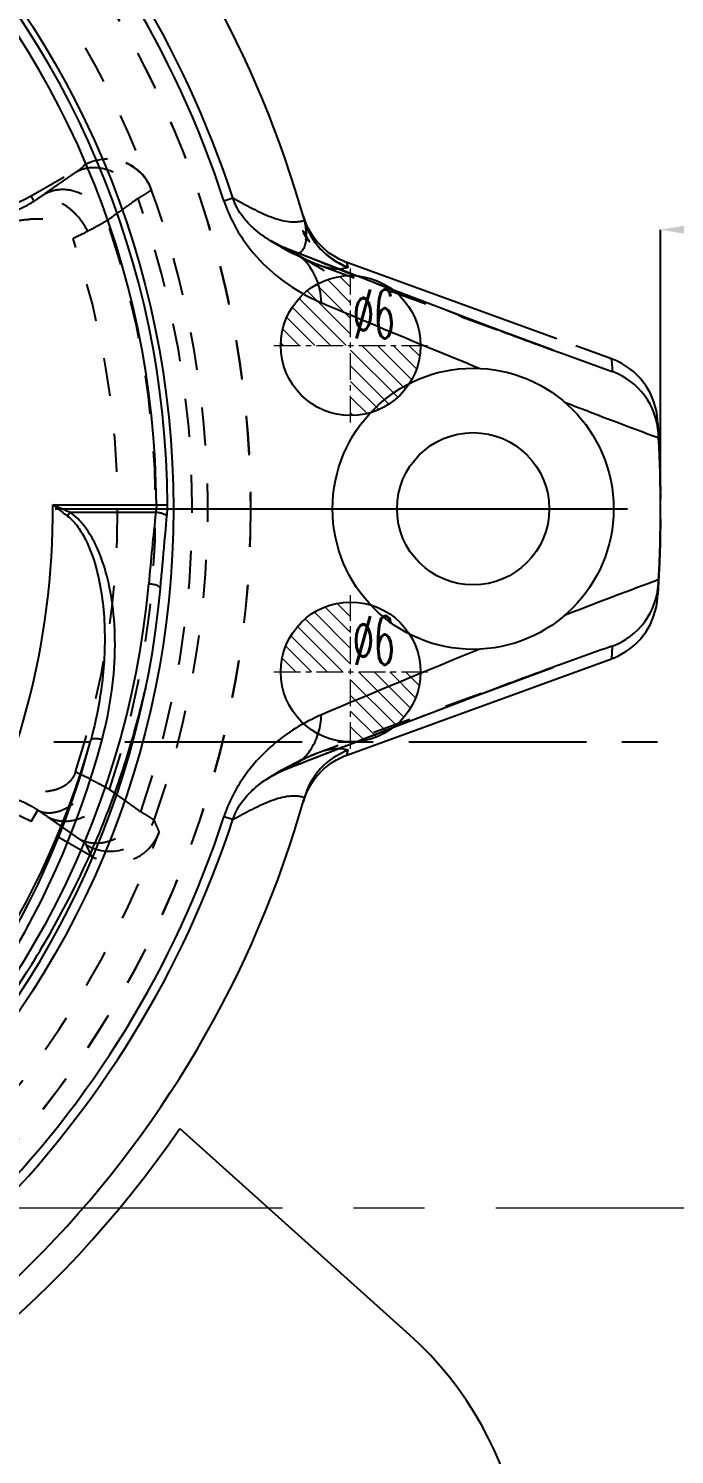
# Model space of a CAD drawing. Header units: millimetres. Extents: x 97 to 1722, y -6063 to 1553.
# Drawn here: x 813.9 to 841.6, y -425.8 to -364.6 of the extents above; entities that cross this region are included whole.
import ezdxf
from ezdxf.enums import TextEntityAlignment as Align

# ---------------------------------------------------------------- set-up
doc = ezdxf.new("R2010")
doc.units = ezdxf.units.MM
doc.header["$LTSCALE"] = 16.335
doc.header["$PDMODE"] = 3
doc.header["$PDSIZE"] = 0.3125
doc.linetypes.add('CENTER', pattern=[0.6, 0.375, -0.075, 0.075, -0.075])
doc.linetypes.add('HIDDEN', pattern=[0.2, 0.1, -0.1])
doc.layers.get('0').update_dxf_attribs({"linetype": 'CONTINUOUS'})
doc.layers.get('Defpoints').update_dxf_attribs({"linetype": 'CONTINUOUS'})
doc.layers.add('02___PRT_ALL_AXES', color=7, linetype='CONTINUOUS')
doc.layers.add('DEFAULT_2', color=8, linetype='HIDDEN')
doc.layers.add('epin', color=13, linetype='CONTINUOUS', lineweight=9)
doc.layers.add('moldbase', color=7, linetype='CONTINUOUS', lineweight=20)
doc.styles.get("Standard").update_dxf_attribs({"font": 'txt', "width": 0.8})
doc.styles.add('TXT05', font='txt.shx', dxfattribs={"width": 0.5, "bigfont": 'gbcbig.shx'})
doc.dimstyles.get("Standard").update_dxf_attribs({"dimtxt": 0.15625, "dimasz": 0.1875, "dimexe": 0.125, "dimexo": 0.0625, "dimtad": 0, "dimtih": 1, "dimtoh": 1, "dimdsep": 46, "dimtxsty": 'Standard', "dimcen": 0.09, "dimadec": 0, "dimazin": 0, "dimtp": 0.01, "dimtm": 0.01, "dimtfac": 1, "dimtofl": 0, "dimtmove": 0, "dimatfit": 3, "dimfxl": 0, "dimtolj": 1, "dimarcsym": 0})

# ---------------------------------------------------------------- blocks, each defined once
blk = doc.blocks.new('*D5')
at = {"color": 4, "lineweight": -2}
for p, q in [((840.974, -384.557), (840.974, -373.251)), ((845.974, -373.251), (856.006, -373.251)), ((876.683, -373.251), (870.006, -373.251)), ((881.683, -384.557), (881.683, -373.251))]:
    blk.add_line(p, q, dxfattribs=at)
at = {"color": 4}
for points in [[(845.974, -372.417), (845.974, -374.084), (840.974, -373.251)], [(876.683, -372.417), (876.683, -374.084), (881.683, -373.251)]]:
    blk.add_solid(points, dxfattribs=at)
at = {"layer": 'Defpoints', "color": 0}
for p in [(881.683, -373.251), (840.974, -384.557), (881.683, -384.557)]:
    blk.add_point(p, dxfattribs=at)
at = {"color": 6, "insert": (863.006, -373.251), "char_height": 5, "attachment_point": 5}
blk.add_mtext('\\A1;40.71', dxfattribs=at)
blk = doc.blocks.new('epin_ejp_6')
at = {"layer": 'epin'}
h = blk.add_hatch(dxfattribs=at)
h.set_pattern_fill('_ANSI31', color=123, scale=0.15, angle=90, style=0)
h.set_pattern_definition([(135, (-366.39746, 120.5987), (-0.3367596, -0.3367596), [])])
h.paths.add_polyline_path([(0, 3, 0.414214), (-3, 0), (0, 0)])
h.paths.add_polyline_path([(3, 0), (0, 0), (0, -3, 0.414214)])
at = {"layer": 'epin', "color": 1, "linetype": 'CENTER', "ltscale": 0.186593}
for p, q in [((0, -3.3), (0, 3.3)), ((-3.3, 0), (3.3, 0))]:
    blk.add_line(p, q, dxfattribs=at)
at = {"layer": 'epin'}
blk.add_circle((0, 0), 3, dxfattribs=at)
at = {"layer": 'epin', "color": 6, "style": 'TXT05', "width": 0.5}
blk.add_text('%%c6', height=2.1, dxfattribs=at).set_placement((0.995, 1.35), align=Align.MIDDLE)
blk = doc.blocks.new('1')
at = {"layer": 'epin'}
for p in [(-213.243, 3260.034), (-213.243, 3246.034)]:
    blk.add_blockref('epin_ejp_6', p, dxfattribs=at)

msp = doc.modelspace()

# ---------------------------------------------------------------- linework, layer by layer
at = {"color": 7, "linetype": 'Continuous'}
for p, q in [((822.247, -372.011), (822.625, -371.888)), ((824.252, -373.729), (824.248, -373.727)), ((824.665, -373.947), (824.255, -373.731)), ((824.771, -373.995), (824.665, -373.947)), ((829.228, -375.733), (824.849, -374.03)), ((824.879, -374.045), (824.936, -374.073)), ((827.145, -374.927), (827.153, -374.927)), ((827.145, -374.927), (827.153, -374.927)), ((836.534, -377.933), (827.515, -374.65)), ((827.573, -374.85), (827.515, -374.65)), ((833.888, -377.504), (828.844, -375.584)), ((836.358, -378.415), (833.195, -377.244)), ((836.379, -378.423), (833.888, -377.504)), ((840.864, -381.547), (840.856, -381.427)), ((840.865, -381.558), (840.856, -381.427)), ((840.865, -381.558), (840.856, -381.427)), ((840.667, -382.088), (840.837, -382.151)), ((840.837, -382.151), (840.9, -382.174)), ((814.906, -385.056), (819.823, -385.054)), ((814.906, -385.056), (815.121, -385.219)), ((819.32, -385.374), (815.64, -385.374)), ((819.769, -385.881), (819.801, -385.537)), ((840.837, -388.287), (840.667, -388.35)), ((840.9, -388.264), (840.837, -388.287)), ((840.856, -389.011), (840.865, -388.881)), ((840.856, -389.012), (840.865, -388.881)), ((840.865, -388.881), (840.868, -388.83)), ((838.911, -391.108), (838.879, -391.652)), ((838.911, -391.108), (838.879, -391.652)), ((827.515, -395.788), (838.879, -391.652)), ((833.256, -393.171), (836.364, -392.021)), ((836.358, -392.023), (836.38, -392.015)), ((828.963, -394.808), (834.001, -392.892)), ((824.965, -396.363), (829.403, -394.638)), ((827.151, -395.512), (827.143, -395.512)), ((827.151, -395.512), (827.143, -395.512)), ((827.515, -395.788), (827.576, -395.58)), ((824.248, -396.711), (824.255, -396.707)), ((824.256, -396.707), (824.675, -396.487)), ((824.675, -396.487), (824.965, -396.363)), ((822.625, -398.55), (822.247, -398.427))]:
    msp.add_line(p, q, dxfattribs=at)
at = {"color": 1, "linetype": 'CENTER', "ltscale": 2.829997}
msp.add_line((711.283, -385.219), (852.083, -385.219), dxfattribs=at)
at = {"color": 1, "linetype": 'CENTER', "ltscale": 2.843797}
msp.add_line((731.389, -385.219), (831.977, -385.219), dxfattribs=at)
at = {"color": 1, "linetype": 'CENTER', "ltscale": 1.243955}
msp.add_line((671.683, -395.219), (891.683, -395.219), dxfattribs=at)
at = {"color": 4, "linetype": 'Continuous'}
msp.add_line((820.358, -411.798), (830.211, -420.647), dxfattribs=at)
at = {"color": 7, "linetype": 'Continuous'}
for centre, radius in [((781.683, -385.219), 38.393), ((832.938, -385.219), 6.03), ((832.938, -385.219), 3.266)]:
    msp.add_circle(centre, radius, dxfattribs=at)
for centre, radius, start, end in [((781.683, -385.219), 45.722, 15.70229, 70.23594), ((781.683, -385.219), 43.058, 18.03566, 71.96434), ((781.683, -385.219), 42.66, 18.03566, 71.96434), ((781.683, -385.219), 38.141, 0.24855, 179.7514), ((781.683, -385.219), 37.663, 0.24862, 179.75138), ((828.439, -371.847), 2.904, 195.9745, 199.8302), ((828.608, -372.025), 3.023, 195.74655, 249.81964), ((828.605, -372.015), 3.016, 195.77722, 250.01216), ((823.561, -376.747), 3.006, 64.008, 66.26011), ((822.558, -378.784), 5.277, 62.99878, 63.22195), ((822.37, -379.153), 5.691, 62.03275, 62.99091), ((822.175, -379.52), 6.106, 59.97479, 62.03403), ((822.207, -379.462), 6.04, 61.0485, 62.04029), ((822.145, -379.572), 6.167, 59.97923, 61.0468), ((823.226, -377.689), 4.003, 53.83582, 59.96578), ((822.394, -379.146), 5.674, 58.72517, 60.00186), ((823.217, -377.7), 4.017, 53.83468, 57.30989), ((925.129, -134.752), 259.329, 249.98749, 250.58173), ((837.848, -381.62), 3.015, 3.66584, 64.54611), ((837.872, -382.17), 3.024, 3.10326, 69.88923), ((922.532, -161.012), 235.747, 248.6914, 249.68031), ((781.338, -385.217), 59.64, 2.9247, 3.08628), ((781.683, -385.219), 59.295, 357.05643, 2.94366), ((781.683, -385.219), 33.224, 179.71816, 0.28184), ((853.16, -335.316), 62.748, 232.68294, 233.15737), ((851.16, -337.963), 59.431, 232.6697, 233.17061), ((814.788, -385.064), 5.035, 354.60226, 358.23131), ((815.019, -385.074), 4.804, 358.27234, 0.2459), ((817.892, -386.982), 2.767, 144.46503, 148.39853), ((978.075, -402.646), 159.691, 173.79092, 174.89582), ((920.314, -603.589), 229.502, 110.3063, 111.32207), ((781.338, -385.221), 59.64, 356.91372, 357.0753), ((781.683, -385.219), 37.989, 185.17115, 354.82885), ((781.683, -385.06), 37.486, 308.17779, 354.82886), ((837.873, -388.268), 3.023, 290.10836, 356.89159), ((837.848, -388.819), 3.015, 295.45695, 356.34852), ((1004.851, -814.652), 456.872, 112.06494, 112.98665), ((927.704, -642.871), 266.962, 109.42675, 110.00399), ((948.419, -699.653), 327.405, 110.01528, 110.45004), ((781.683, -385.219), 36.235, 195.89308, 344.10692), ((781.677, -385.861), 36.07, 307.99054, 345.09044), ((781.676, -385.701), 36.573, 307.98258, 345.07665), ((828.609, -398.417), 3.02, 110.01656, 164.27864), ((781.683, -385.219), 45.727, 285.70752, 344.29248), ((828.441, -398.592), 2.905, 160.09366, 164.02493), ((781.683, -385.219), 42.66, 288.03566, 341.96434), ((781.683, -385.219), 43.058, 288.03566, 341.96434)]:
    msp.add_arc(centre, radius, start, end, dxfattribs=at)
at = {"color": 4, "linetype": 'Continuous'}
for centre, radius, start, end in [((781.683, -385.219), 46.927, 291.64727, 325.50182), ((820.188, -431.807), 15, 333.24767, 48.07144)]:
    msp.add_arc(centre, radius, start, end, dxfattribs=at)
at = {"color": 7, "linetype": 'Continuous'}
for points, knots in [([(822.247, -372.011), (822.449, -372.633), (823.006, -373.715), (824.121, -374.955), (825.261, -375.809), (826.041, -376.213), (826.422, -376.374)], [0, 0, 0, 0, 0.315712, 0.577321, 0.800259, 1, 1, 1, 1]), ([(824.248, -373.727), (823.991, -373.575), (823.565, -373.268), (822.992, -372.661), (822.723, -372.184), (822.625, -371.888)], [0, 0, 0, 0, 0.358103, 0.625507, 1, 1, 1, 1]), ([(822.625, -371.888), (822.904, -372.041), (823.44, -372.337), (824.117, -372.657), (824.642, -372.831), (825.011, -372.907), (825.31, -372.918), (825.537, -372.89), (825.645, -372.861), (825.698, -372.845)], [0, 0, 0, 0, 0.289448, 0.557063, 0.679065, 0.792489, 0.898378, 0.949448, 1, 1, 1, 1]), ([(825.702, -372.836), (825.702, -372.837), (825.703, -372.84), (825.701, -372.844), (825.698, -372.845)], [0, 0, 0, 0, 0.330223, 1, 1, 1, 1]), ([(825.769, -373.254), (825.771, -373.258), (825.775, -373.266), (825.78, -373.272), (825.781, -373.277), (825.784, -373.277), (825.781, -373.272), (825.78, -373.268), (825.777, -373.259), (825.776, -373.254), (825.771, -373.241), (825.778, -373.248), (825.779, -373.251), (825.785, -373.26), (825.783, -373.248), (825.778, -373.238), (825.771, -373.219), (825.765, -373.204), (825.76, -373.191), (825.759, -373.185), (825.756, -373.179), (825.759, -373.179), (825.76, -373.183), (825.763, -373.188), (825.766, -373.194), (825.768, -373.197), (825.771, -373.201), (825.77, -373.195), (825.769, -373.191), (825.766, -373.184), (825.767, -373.177), (825.765, -373.171), (825.765, -373.166), (825.763, -373.163), (825.766, -373.159), (825.763, -373.154), (825.762, -373.147), (825.761, -373.144), (825.759, -373.138), (825.762, -373.14), (825.762, -373.143), (825.767, -373.148), (825.761, -373.135), (825.758, -373.121), (825.762, -373.13), (825.763, -373.133), (825.768, -373.138), (825.762, -373.125), (825.76, -373.119), (825.756, -373.107), (825.752, -373.096), (825.749, -373.089), (825.747, -373.079), (825.751, -373.087), (825.754, -373.095), (825.751, -373.083), (825.749, -373.077), (825.745, -373.065), (825.742, -373.056), (825.737, -373.04), (825.749, -373.073), (825.755, -373.089), (825.783, -373.158), (825.759, -373.092), (825.751, -373.071), (825.745, -373.054), (825.743, -373.047), (825.737, -373.031), (825.742, -373.039), (825.743, -373.043), (825.744, -373.046), (825.746, -373.05), (825.745, -373.044), (825.744, -373.042), (825.744, -373.038), (825.744, -373.035), (825.742, -373.028), (825.74, -373.02), (825.738, -373.01), (825.738, -373.006), (825.735, -372.997), (825.739, -373.004), (825.737, -372.994), (825.734, -372.989), (825.73, -372.975), (825.727, -372.967), (825.722, -372.95), (825.734, -372.98), (825.725, -372.952), (825.723, -372.941), (825.719, -372.924), (825.715, -372.908), (825.708, -372.88), (825.702, -372.859), (825.698, -372.844)], [0, 0, 0, 0, 0.018849, 0.026645, 0.031132, 0.032043, 0.035901, 0.042795, 0.050816, 0.065246, 0.072867, 0.077488, 0.087521, 0.094244, 0.099492, 0.11683, 0.140648, 0.165724, 0.177117, 0.186296, 0.191052, 0.191979, 0.196471, 0.204071, 0.212428, 0.218521, 0.220546, 0.222617, 0.231996, 0.241797, 0.246034, 0.254801, 0.2609, 0.264963, 0.267099, 0.275356, 0.282564, 0.289254, 0.292985, 0.29442, 0.299879, 0.301942, 0.315674, 0.326073, 0.331393, 0.339415, 0.341259, 0.349774, 0.363155, 0.376499, 0.390478, 0.402543, 0.407364, 0.414855, 0.421241, 0.427893, 0.440316, 0.454503, 0.467704, 0.475505, 0.498127, 0.526129, 0.57955, 0.630504, 0.658602, 0.672087, 0.687942, 0.697959, 0.703587, 0.709378, 0.714499, 0.716613, 0.718555, 0.726578, 0.729822, 0.732244, 0.737627, 0.753752, 0.763008, 0.768552, 0.774498, 0.778125, 0.781671, 0.795656, 0.809723, 0.826647, 0.833614, 0.849972, 0.866812, 0.884951, 0.900882, 0.925028, 0.945043, 1, 1, 1, 1]), ([(825.769, -373.254), (825.773, -373.261), (825.786, -373.29), (825.778, -373.26), (825.776, -373.254), (825.771, -373.241), (825.778, -373.248), (825.779, -373.251), (825.785, -373.26), (825.783, -373.248), (825.778, -373.238), (825.771, -373.219), (825.765, -373.204), (825.76, -373.191), (825.759, -373.185), (825.756, -373.179), (825.759, -373.179), (825.76, -373.183), (825.763, -373.188), (825.766, -373.194), (825.768, -373.197), (825.771, -373.201), (825.77, -373.195), (825.769, -373.191), (825.766, -373.184), (825.767, -373.177), (825.765, -373.171), (825.765, -373.166), (825.763, -373.163), (825.766, -373.159), (825.763, -373.154), (825.762, -373.147), (825.761, -373.144), (825.759, -373.138), (825.762, -373.141), (825.768, -373.154), (825.755, -373.117), (825.762, -373.13), (825.763, -373.133), (825.768, -373.138), (825.762, -373.125), (825.76, -373.119), (825.756, -373.107), (825.752, -373.096), (825.749, -373.089), (825.747, -373.079), (825.751, -373.087), (825.754, -373.095), (825.751, -373.084), (825.749, -373.076), (825.744, -373.064), (825.736, -373.037), (825.749, -373.071), (825.756, -373.089), (825.783, -373.157), (825.759, -373.092), (825.751, -373.071), (825.745, -373.054), (825.743, -373.047), (825.737, -373.031), (825.742, -373.04), (825.747, -373.052), (825.743, -373.038), (825.743, -373.029), (825.74, -373.02), (825.738, -373.01), (825.738, -373.006), (825.735, -372.997), (825.739, -373.004), (825.737, -372.994), (825.734, -372.989), (825.73, -372.975), (825.727, -372.967), (825.722, -372.95), (825.734, -372.98), (825.725, -372.952), (825.723, -372.941), (825.719, -372.924), (825.715, -372.908), (825.708, -372.88), (825.702, -372.859), (825.698, -372.844)], [0, 0, 0, 0, 0.03127, 0.049954, 0.06446, 0.072125, 0.076765, 0.086848, 0.093608, 0.098877, 0.116298, 0.140236, 0.16544, 0.176892, 0.186121, 0.190904, 0.191835, 0.196346, 0.203984, 0.212385, 0.218511, 0.220549, 0.222628, 0.232053, 0.241904, 0.246164, 0.254974, 0.261104, 0.265189, 0.267337, 0.275633, 0.282875, 0.289601, 0.293354, 0.294794, 0.302308, 0.326557, 0.3319, 0.339964, 0.341823, 0.350377, 0.363824, 0.377237, 0.391287, 0.403415, 0.408267, 0.415791, 0.422215, 0.428894, 0.441379, 0.455638, 0.476737, 0.499468, 0.527612, 0.581309, 0.632519, 0.66076, 0.674314, 0.690249, 0.700318, 0.705974, 0.71719, 0.728482, 0.73629, 0.752497, 0.7618, 0.767373, 0.773348, 0.776994, 0.780558, 0.794616, 0.808753, 0.825763, 0.832767, 0.849209, 0.866135, 0.884366, 0.900378, 0.924646, 0.944763, 1, 1, 1, 1]), ([(827.515, -374.65), (827.312, -374.576), (826.916, -374.379), (826.224, -373.83), (825.857, -373.246), (825.708, -372.832)], [0, 0, 0, 0, 0.246587, 0.499659, 1, 1, 1, 1]), ([(825.42, -374.254), (825.463, -374.246), (825.529, -374.217), (825.602, -374.153), (825.654, -374.085), (825.691, -374.014), (825.713, -373.957), (825.726, -373.92), (825.734, -373.895), (825.739, -373.873), (825.742, -373.856), (825.745, -373.839), (825.753, -373.824), (825.759, -373.812), (825.76, -373.798), (825.758, -373.784), (825.756, -373.771), (825.755, -373.762), (825.753, -373.755), (825.758, -373.752), (825.763, -373.755), (825.767, -373.757), (825.776, -373.758), (825.774, -373.742), (825.771, -373.732), (825.77, -373.722), (825.769, -373.715), (825.772, -373.711), (825.776, -373.712), (825.781, -373.709), (825.777, -373.699), (825.774, -373.688), (825.769, -373.675), (825.767, -373.665), (825.765, -373.657), (825.77, -373.653), (825.773, -373.655), (825.779, -373.655), (825.779, -373.647), (825.79, -373.657), (825.795, -373.663), (825.803, -373.673), (825.808, -373.676), (825.812, -373.681), (825.815, -373.676), (825.81, -373.67), (825.806, -373.659), (825.798, -373.644), (825.785, -373.618), (825.766, -373.582), (825.741, -373.535), (825.716, -373.484), (825.692, -373.435), (825.668, -373.38), (825.654, -373.348), (825.629, -373.285), (825.648, -373.319), (825.653, -373.328)], [0, 0, 0, 0, 0.103619, 0.161082, 0.226159, 0.302399, 0.346049, 0.369533, 0.39403, 0.407414, 0.421557, 0.435164, 0.447221, 0.45969, 0.468134, 0.479074, 0.491964, 0.498278, 0.502841, 0.505539, 0.509854, 0.514592, 0.517821, 0.525994, 0.539653, 0.546479, 0.551375, 0.554177, 0.557313, 0.560064, 0.56611, 0.577444, 0.589365, 0.59806, 0.603202, 0.60601, 0.609656, 0.612629, 0.616055, 0.621274, 0.635093, 0.642172, 0.647787, 0.650989, 0.652539, 0.657776, 0.667547, 0.680848, 0.696801, 0.734525, 0.777073, 0.821211, 0.865438, 0.908975, 0.950844, 0.976287, 1, 1, 1, 1]), ([(825.653, -373.328), (825.674, -373.369), (825.717, -373.454), (825.775, -373.557), (825.82, -373.63), (825.846, -373.67), (825.866, -373.7), (825.885, -373.728), (825.9, -373.749), (825.91, -373.762), (825.914, -373.767), (825.915, -373.769), (825.917, -373.769), (825.915, -373.765), (825.914, -373.763), (825.913, -373.761)], [0, 0, 0, 0, 0.264372, 0.542685, 0.681842, 0.750848, 0.819351, 0.886194, 0.94579, 0.968842, 0.977109, 0.981946, 0.983228, 0.986081, 1, 1, 1, 1]), ([(825.653, -373.328), (825.674, -373.369), (825.717, -373.454), (825.776, -373.557), (825.82, -373.63), (825.846, -373.67), (825.865, -373.699), (825.886, -373.73), (825.898, -373.745), (825.919, -373.777), (825.915, -373.763), (825.913, -373.761)], [0, 0, 0, 0, 0.26488, 0.54373, 0.683155, 0.752295, 0.82093, 0.887903, 0.947624, 0.98384, 1, 1, 1, 1]), ([(825.913, -373.761), (825.905, -373.746), (825.886, -373.716), (825.849, -373.652), (825.817, -373.595), (825.794, -373.547), (825.785, -373.531), (825.783, -373.516), (825.782, -373.506), (825.779, -373.497), (825.786, -373.494), (825.786, -373.486), (825.785, -373.478), (825.784, -373.468), (825.784, -373.46), (825.785, -373.453), (825.789, -373.45), (825.793, -373.444), (825.79, -373.433), (825.786, -373.417), (825.781, -373.402), (825.778, -373.389), (825.776, -373.383), (825.777, -373.378), (825.782, -373.381), (825.783, -373.384), (825.789, -373.385), (825.787, -373.378), (825.786, -373.371), (825.783, -373.363), (825.782, -373.357), (825.781, -373.354), (825.784, -373.353), (825.786, -373.356), (825.79, -373.36), (825.792, -373.366), (825.801, -373.374), (825.795, -373.356), (825.79, -373.345), (825.781, -373.322), (825.773, -373.302), (825.77, -373.293), (825.767, -373.284), (825.772, -373.289), (825.774, -373.292), (825.776, -373.296), (825.78, -373.296), (825.778, -373.292), (825.777, -373.287), (825.774, -373.279), (825.771, -373.27), (825.768, -373.261), (825.766, -373.254), (825.764, -373.25), (825.764, -373.247), (825.766, -373.248), (825.767, -373.25), (825.768, -373.252), (825.769, -373.254)], [0, 0, 0, 0, 0.076776, 0.164787, 0.341135, 0.377963, 0.40534, 0.426617, 0.443729, 0.455707, 0.46191, 0.471662, 0.486908, 0.502541, 0.516006, 0.526004, 0.532647, 0.539892, 0.555474, 0.582647, 0.615173, 0.629895, 0.640582, 0.644966, 0.650108, 0.658457, 0.662497, 0.669541, 0.682666, 0.699588, 0.706323, 0.709833, 0.713021, 0.716694, 0.724429, 0.741386, 0.748972, 0.760683, 0.791121, 0.829363, 0.867207, 0.881072, 0.887591, 0.894107, 0.901438, 0.907423, 0.910806, 0.91419, 0.920433, 0.936219, 0.95191, 0.966562, 0.978444, 0.986152, 0.987813, 0.989159, 0.993344, 1, 1, 1, 1]), ([(825.913, -373.761), (825.896, -373.729), (825.857, -373.666), (825.817, -373.595), (825.794, -373.547), (825.785, -373.531), (825.783, -373.516), (825.782, -373.506), (825.779, -373.497), (825.786, -373.494), (825.786, -373.486), (825.785, -373.478), (825.784, -373.468), (825.784, -373.46), (825.785, -373.451), (825.793, -373.446), (825.79, -373.432), (825.786, -373.417), (825.781, -373.402), (825.778, -373.389), (825.776, -373.383), (825.777, -373.378), (825.782, -373.381), (825.783, -373.384), (825.789, -373.385), (825.787, -373.378), (825.785, -373.371), (825.784, -373.363), (825.78, -373.355), (825.784, -373.353), (825.786, -373.356), (825.79, -373.361), (825.801, -373.377), (825.796, -373.357), (825.79, -373.344), (825.781, -373.322), (825.773, -373.302), (825.77, -373.293), (825.767, -373.284), (825.772, -373.289), (825.774, -373.292), (825.776, -373.296), (825.78, -373.296), (825.778, -373.292), (825.777, -373.287), (825.774, -373.279), (825.771, -373.27), (825.768, -373.261), (825.766, -373.254), (825.764, -373.25), (825.764, -373.247), (825.766, -373.248), (825.767, -373.25), (825.768, -373.252), (825.769, -373.254)], [0, 0, 0, 0, 0.164819, 0.341222, 0.378068, 0.405462, 0.426758, 0.443875, 0.455858, 0.462063, 0.471815, 0.487063, 0.502701, 0.516172, 0.526174, 0.540012, 0.55559, 0.582769, 0.615307, 0.630035, 0.640725, 0.645113, 0.650254, 0.658604, 0.662645, 0.669683, 0.682809, 0.699738, 0.709923, 0.713113, 0.716784, 0.72452, 0.748915, 0.760618, 0.791059, 0.829311, 0.867171, 0.881044, 0.887569, 0.894077, 0.901409, 0.907397, 0.910785, 0.914168, 0.920411, 0.9362, 0.951895, 0.966553, 0.978442, 0.986156, 0.98782, 0.989163, 0.993346, 1, 1, 1, 1]), ([(825.387, -374.319), (825.3, -374.264), (825.16, -374.182), (824.981, -374.089), (824.89, -374.049), (824.854, -374.032)], [0, 0, 0, 0, 0.510849, 0.800106, 1, 1, 1, 1]), ([(826.428, -376.377), (826.422, -376.193), (826.376, -375.825), (826.163, -375.141), (825.848, -374.687), (825.588, -374.457)], [0, 0, 0, 0, 0.257888, 0.514321, 1, 1, 1, 1]), ([(827.154, -374.927), (827.262, -374.926), (827.402, -374.91), (827.535, -374.871), (827.565, -374.862)], [0, 0, 0, 0, 0.777243, 1, 1, 1, 1]), ([(827.565, -374.862), (827.568, -374.861), (827.573, -374.859), (827.574, -374.853), (827.573, -374.85)], [0, 0, 0, 0, 0.55692, 1, 1, 1, 1]), ([(826.422, -376.374), (826.996, -376.617), (829.259, -377.569), (831.528, -378.509), (833.227, -379.196)], [0, 0, 0, 0, 0.253794, 1, 1, 1, 1]), ([(838.879, -378.786), (838.876, -378.785), (838.866, -378.785), (838.878, -378.795), (838.881, -378.803), (838.874, -378.808), (838.867, -378.812), (838.868, -378.824), (838.875, -378.833), (838.882, -378.844), (838.883, -378.857), (838.878, -378.867), (838.873, -378.878), (838.877, -378.897), (838.888, -378.918), (838.886, -378.947), (838.882, -378.975), (838.891, -379.002), (838.894, -379.03), (838.893, -379.056), (838.896, -379.081), (838.9, -379.104), (838.899, -379.127), (838.9, -379.148), (838.908, -379.168), (838.906, -379.186), (838.901, -379.204), (838.911, -379.22), (838.915, -379.237), (838.904, -379.249), (838.911, -379.264), (838.92, -379.275), (838.916, -379.288), (838.908, -379.294), (838.91, -379.308), (838.921, -379.318), (838.914, -379.328), (838.911, -379.33)], [0, 0, 0, 0, 0.013105, 0.034504, 0.045584, 0.057492, 0.071609, 0.086251, 0.1092, 0.1336, 0.152838, 0.171466, 0.19098, 0.213603, 0.267693, 0.314587, 0.361165, 0.412847, 0.460829, 0.504846, 0.548716, 0.590663, 0.628119, 0.664495, 0.702236, 0.733305, 0.761683, 0.795494, 0.822712, 0.845231, 0.871261, 0.898879, 0.916368, 0.933047, 0.949056, 0.981266, 1, 1, 1, 1]), ([(815.64, -385.374), (815.581, -385.349), (815.336, -385.243), (815.091, -385.136), (814.906, -385.056)], [0, 0, 0, 0, 0.243137, 1, 1, 1, 1]), ([(819.346, -385.056), (819.346, -385.083), (819.344, -385.189), (819.333, -385.296), (819.32, -385.374)], [0, 0, 0, 0, 0.254151, 1, 1, 1, 1]), ([(815.535, -385.532), (815.705, -385.659), (815.993, -385.98), (816.419, -386.707), (816.774, -387.701), (817.023, -388.933), (817.172, -390.598), (817.074, -392.692), (816.749, -394.335), (816.532, -395.142)], [0, 0, 0, 0, 0.063398, 0.126391, 0.251584, 0.376449, 0.501169, 0.75037, 1, 1, 1, 1]), ([(817.015, -395.12), (817.198, -394.433), (817.467, -393.087), (817.612, -391.139), (817.509, -389.416), (817.227, -387.997), (816.842, -386.92), (816.428, -386.166), (816.033, -385.677), (815.764, -385.454), (815.64, -385.374)], [0, 0, 0, 0, 0.207059, 0.398244, 0.567215, 0.708094, 0.817981, 0.898985, 0.957269, 1, 1, 1, 1]), ([(819.801, -385.537), (819.783, -385.516), (819.724, -385.476), (819.614, -385.43), (819.474, -385.395), (819.372, -385.379), (819.32, -385.374)], [0, 0, 0, 0, 0.164396, 0.402691, 0.695603, 1, 1, 1, 1]), ([(819.517, -388.643), (819.541, -388.385), (819.624, -387.464), (819.707, -386.543), (819.769, -385.881)], [0, 0, 0, 0, 0.280904, 1, 1, 1, 1]), ([(819.517, -388.643), (819.519, -388.62), (819.491, -388.58), (819.437, -388.544), (819.344, -388.499), (819.201, -388.461), (819.08, -388.444), (819.017, -388.439)], [0, 0, 0, 0, 0.122915, 0.222449, 0.349762, 0.666114, 1, 1, 1, 1]), ([(804.354, -415.181), (806.194, -413.82), (809.617, -410.773), (813.136, -406.276), (815.421, -402.383), (816.623, -399.847), (817.445, -397.77), (817.991, -396.195), (818.387, -394.868), (818.668, -393.807), (818.796, -393.277), (818.858, -393.014)], [0, 0, 0, 0, 0.254021, 0.505428, 0.6303, 0.75454, 0.816424, 0.878109, 0.939509, 0.970011, 1, 1, 1, 1]), ([(818.858, -393.014), (818.863, -392.994), (818.871, -392.959), (818.878, -392.938), (818.885, -392.9), (818.885, -392.907)], [0, 0, 0, 0, 0.557057, 0.818111, 1, 1, 1, 1]), ([(818.885, -392.907), (818.885, -392.913), (818.881, -392.927), (818.879, -392.941), (818.877, -392.949)], [0, 0, 0, 0, 0.43084, 1, 1, 1, 1]), ([(826.435, -394.058), (826.054, -394.219), (825.271, -394.623), (824.128, -395.477), (823.009, -396.719), (822.449, -397.804), (822.247, -398.427)], [0, 0, 0, 0, 0.199737, 0.422602, 0.684166, 1, 1, 1, 1]), ([(824.965, -396.363), (825.169, -396.283), (825.569, -396.046), (826.039, -395.505), (826.342, -394.819), (826.419, -394.315), (826.428, -394.061)], [0, 0, 0, 0, 0.228618, 0.474664, 0.734867, 1, 1, 1, 1]), ([(817.015, -395.12), (816.96, -395.107), (816.854, -395.088), (816.708, -395.078), (816.6, -395.091), (816.542, -395.122), (816.532, -395.142)], [0, 0, 0, 0, 0.337409, 0.64533, 0.867881, 1, 1, 1, 1]), ([(827.576, -395.58), (827.511, -395.56), (827.372, -395.523), (827.228, -395.512), (827.153, -395.512)], [0, 0, 0, 0, 0.475015, 1, 1, 1, 1]), ([(827.576, -395.58), (827.511, -395.56), (827.372, -395.523), (827.228, -395.512), (827.153, -395.512)], [0, 0, 0, 0, 0.475015, 1, 1, 1, 1]), ([(824.965, -396.362), (825.079, -396.317), (825.544, -396.135), (826.01, -395.953), (826.36, -395.817)], [0, 0, 0, 0, 0.246841, 1, 1, 1, 1]), ([(825.709, -397.602), (825.859, -397.19), (826.225, -396.606), (826.916, -396.059), (827.312, -395.862), (827.515, -395.788)], [0, 0, 0, 0, 0.500378, 0.753432, 1, 1, 1, 1]), ([(822.625, -398.55), (822.723, -398.255), (822.992, -397.778), (823.565, -397.171), (823.991, -396.863), (824.248, -396.711)], [0, 0, 0, 0, 0.374017, 0.641452, 1, 1, 1, 1]), ([(822.625, -398.55), (822.723, -398.255), (823.139, -397.516), (823.802, -396.975), (824.248, -396.711)], [0, 0, 0, 0, 0.375072, 1, 1, 1, 1]), ([(822.625, -398.55), (822.905, -398.396), (823.442, -398.101), (824.12, -397.78), (824.646, -397.606), (825.016, -397.531), (825.315, -397.52), (825.542, -397.55), (825.651, -397.579), (825.704, -397.595)], [0, 0, 0, 0, 0.289548, 0.557179, 0.679149, 0.792522, 0.898368, 0.949432, 1, 1, 1, 1])]:
    msp.add_open_spline(points, degree=3, knots=knots, dxfattribs=at)
for points in [[(825.702, -372.836), (825.702, -372.838), (825.703, -372.841), (825.701, -372.843)], [(825.231, -374.233), (825.352, -374.303), (825.472, -374.377), (825.587, -374.457)]]:
    msp.add_open_spline(points, degree=3, dxfattribs=at)
at = {"layer": '02___PRT_ALL_AXES', "color": 6, "linetype": 'Continuous'}
for centre in [(827.683, -378.219), (827.683, -392.219)]:
    msp.add_circle(centre, 3, dxfattribs=at)
at = {"layer": 'DEFAULT_2', "color": 8, "linetype": 'HIDDEN'}
for p, q in [((813.971, -371.799), (816.248, -370.485)), ((816.245, -370.491), (816.248, -370.485)), ((814.58, -371.698), (815.918, -370.76)), ((814.098, -372.019), (813.971, -371.799)), ((819.133, -371.541), (819.136, -371.533)), ((824.248, -373.727), (824.723, -374.002)), ((824.713, -373.997), (824.994, -374.152)), ((824.718, -373.972), (824.771, -373.995)), ((824.82, -374.018), (824.818, -374.018)), ((824.84, -374.027), (824.82, -374.018)), ((824.849, -374.03), (824.829, -374.022)), ((824.85, -374.03), (824.898, -374.051)), ((824.85, -374.03), (824.898, -374.051)), ((824.939, -374.067), (824.898, -374.051)), ((825.012, -374.095), (824.939, -374.067)), ((824.989, -374.15), (825.209, -374.267)), ((824.989, -374.15), (824.994, -374.152)), ((825.638, -374.34), (825.012, -374.095)), ((825.042, -374.177), (825.07, -374.191)), ((825.042, -374.177), (825.07, -374.191)), ((825.195, -374.259), (826.02, -374.646)), ((825.296, -374.259), (825.332, -374.261)), ((826.36, -374.622), (825.638, -374.34)), ((825.979, -374.629), (826.36, -374.776)), ((826.308, -374.86), (826.288, -374.848)), ((826.303, -374.755), (836.359, -378.415)), ((826.322, -374.762), (826.33, -374.765)), ((826.33, -374.765), (826.36, -374.776)), ((826.415, -374.643), (826.36, -374.622)), ((826.36, -374.776), (826.386, -374.785)), ((829.262, -375.747), (829.15, -375.703)), ((834.084, -377.577), (833.64, -377.412)), ((838.878, -378.786), (836.534, -377.933)), ((840.865, -381.558), (840.864, -381.547)), ((840.865, -381.558), (840.882, -381.845)), ((840.88, -381.813), (840.865, -381.558)), ((840.873, -381.699), (840.865, -381.558)), ((840.889, -381.973), (840.873, -381.699)), ((840.889, -381.973), (840.88, -381.813)), ((840.881, -381.836), (840.912, -382.428)), ((840.891, -382.006), (840.889, -381.973)), ((840.91, -382.385), (840.934, -382.939)), ((840.931, -382.871), (840.949, -383.387)), ((840.947, -383.3), (840.961, -383.792)), ((840.958, -383.687), (840.968, -384.149)), ((840.966, -384.041), (840.973, -384.472)), ((840.972, -384.387), (840.976, -384.727)), ((840.976, -384.718), (840.976, -384.777)), ((840.977, -384.829), (840.976, -384.78)), ((840.974, -385.912), (840.968, -386.3)), ((840.976, -385.653), (840.973, -385.97)), ((840.966, -386.409), (840.958, -386.766)), ((840.971, -386.139), (840.96, -386.661)), ((840.962, -386.572), (840.964, -386.484)), ((840.964, -386.484), (840.967, -386.353)), ((840.949, -387.068), (840.931, -387.585)), ((840.96, -386.661), (840.946, -387.154)), ((840.933, -387.519), (840.909, -388.074)), ((840.911, -388.033), (840.88, -388.625)), ((840.88, -388.619), (840.865, -388.881)), ((840.865, -388.881), (840.877, -388.679)), ((840.868, -388.83), (840.873, -388.735)), ((840.873, -388.735), (840.891, -388.432)), ((840.877, -388.679), (840.891, -388.432)), ((836.358, -392.023), (826.297, -395.685)), ((833.956, -392.909), (834.027, -392.882)), ((826.298, -395.685), (825.618, -395.97)), ((827.442, -395.396), (827.497, -395.375)), ((825.633, -395.963), (824.724, -396.436)), ((824.722, -396.437), (824.248, -396.711)), ((824.898, -396.388), (824.965, -396.362)), ((824.898, -396.388), (824.965, -396.363)), ((813.971, -398.639), (814.254, -398.149)), ((825.702, -397.6), (825.647, -397.793)), ((816.57, -400.139), (813.971, -398.639)), ((816.026, -399.376), (814.684, -398.436)), ((816.572, -400.14), (816.354, -399.645))]:
    msp.add_line(p, q, dxfattribs=at)
for points in [[(824.82, -374.019), (824.838, -374.026), (824.882, -374.047), (824.936, -374.073)], [(824.825, -374.02), (824.865, -374.039), (824.936, -374.073)], [(826.386, -374.785), (826.405, -374.791), (826.426, -374.798), (826.446, -374.804), (826.467, -374.811), (826.484, -374.816), (826.501, -374.821), (826.518, -374.827), (826.536, -374.832), (826.554, -374.837)]]:
    msp.add_lwpolyline(points, dxfattribs=at)
for radius in [41.708, 41.698]:
    msp.add_circle((781.683, -385.219), radius, dxfattribs=at)
for centre, radius, start, end in [((781.683, -385.219), 39.87, 340.42217, 79.57783), ((811.71, -367.883), 4.522, 120, 300), ((817.243, -372.234), 2.009, 89.821, 119.77266), ((817.253, -372.221), 2.005, 20.03679, 120.0717), ((817.243, -372.242), 2.016, 20.33753, 89.84522), ((781.683, -385.219), 39.206, 340.64209, 19.84926), ((781.683, -385.219), 37.631, 341.34799, 19.16612), ((810.099, -361.283), 13.578, 294.68202, 297.62469), ((781.683, -385.219), 36.005, 341.73139, 18.79195), ((826.836, -369.341), 5.092, 239.50755, 245.42375), ((825.917, -371.238), 2.992, 246.80708, 250.08262), ((825.669, -372.907), 1.416, 241.53684, 243.74814), ((825.497, -373.266), 1.018, 245.21027, 248.78559), ((825.346, -373.856), 0.406, 268.05974, 273.57449), ((825.349, -373.902), 0.36, 273.57375, 281.43965), ((827.664, -371.019), 3.977, 249.98681, 250.83599), ((1116.731, 369.854), 799.099, 248.696707, 248.907009), ((993.044, 48.379), 454.651, 248.88535, 249.47561), ((944.233, -82.148), 315.296, 249.5523, 249.99281), ((837.847, -381.618), 3.014, 64.54611, 69.98923), ((781.683, -385.219), 59.295, 2.94366, 3.54031), ((781.683, -385.219), 59.295, 356.45972, 357.05643), ((837.852, -388.831), 3.002, 290.02158, 295.48762), ((809.955, -409.613), 14.382, 62.50753, 65.69887), ((811.71, -402.555), 4.522, 60, 240), ((817.353, -397.895), 2.015, 240.27333, 340.16146), ((781.683, -385.219), 40.245, 320.16773, 339.83231)]:
    msp.add_arc(centre, radius, start, end, dxfattribs=at)
for points, knots in [([(815.918, -370.76), (815.963, -370.729), (816.041, -370.673), (816.141, -370.597), (816.206, -370.54), (816.239, -370.506), (816.245, -370.491)], [0, 0, 0, 0, 0.382522, 0.678575, 0.884582, 1, 1, 1, 1]), ([(815.919, -370.76), (816.027, -370.702), (816.261, -370.611), (816.77, -370.545), (817.439, -370.693), (818.124, -371.174), (818.446, -371.648), (818.56, -371.907)], [0, 0, 0, 0, 0.11489, 0.232331, 0.476809, 0.735588, 1, 1, 1, 1]), ([(814.098, -372.019), (814.144, -371.989), (814.306, -371.884), (814.466, -371.777), (814.58, -371.698)], [0, 0, 0, 0, 0.283114, 1, 1, 1, 1]), ([(814.579, -371.698), (814.688, -371.64), (814.924, -371.549), (815.436, -371.484), (816.109, -371.635), (816.795, -372.124), (817.116, -372.604), (817.228, -372.865)], [0, 0, 0, 0, 0.114802, 0.232193, 0.476697, 0.735602, 1, 1, 1, 1]), ([(819.133, -371.541), (819.128, -371.549), (819.109, -371.566), (819.053, -371.61), (818.945, -371.68), (818.772, -371.785), (818.637, -371.863), (818.56, -371.907)], [0, 0, 0, 0, 0.042646, 0.108975, 0.313325, 0.611658, 1, 1, 1, 1]), ([(812.764, -372.584), (812.889, -372.556), (813.357, -372.428), (813.802, -372.217), (814.098, -372.019)], [0, 0, 0, 0, 0.265116, 1, 1, 1, 1]), ([(816.395, -373.313), (816.277, -373.077), (816.049, -372.737), (815.66, -372.363), (815.331, -372.132), (814.989, -371.979), (814.657, -371.907), (814.356, -371.92), (814.176, -371.979), (814.098, -372.019)], [0, 0, 0, 0, 0.274571, 0.419136, 0.55952, 0.689667, 0.806502, 0.908996, 1, 1, 1, 1]), ([(818.56, -371.907), (818.449, -371.987), (818.257, -372.13), (817.978, -372.328), (817.64, -372.56), (817.394, -372.745), (817.228, -372.865)], [0, 0, 0, 0, 0.250367, 0.437703, 0.624623, 1, 1, 1, 1]), ([(812.851, -372.974), (813.117, -372.914), (813.652, -372.808), (814.337, -372.754), (814.879, -372.836), (815.264, -372.987), (815.587, -373.249), (815.725, -373.492), (815.769, -373.621)], [0, 0, 0, 0, 0.250397, 0.500461, 0.625582, 0.750565, 0.875345, 1, 1, 1, 1]), ([(817.228, -372.865), (817.169, -372.898), (816.893, -373.051), (816.614, -373.199), (816.395, -373.313)], [0, 0, 0, 0, 0.214656, 1, 1, 1, 1]), ([(826.562, -375.009), (826.313, -374.862), (825.964, -374.658), (825.53, -374.404), (825.274, -374.255), (825.061, -374.131), (824.888, -374.031), (824.749, -373.951), (824.65, -373.894), (824.569, -373.848), (824.541, -373.833), (824.499, -373.81), (824.518, -373.825), (824.54, -373.836), (824.582, -373.864), (824.637, -373.896), (824.73, -373.952), (824.861, -374.029), (825.024, -374.124), (825.221, -374.237), (825.519, -374.401), (825.936, -374.613), (826.492, -374.839), (826.913, -374.927), (827.145, -374.927)], [0, 0, 0, 0, 0.164282, 0.230208, 0.286159, 0.332764, 0.370648, 0.400439, 0.422765, 0.438253, 0.447529, 0.451226, 0.452516, 0.458121, 0.467427, 0.479809, 0.49464, 0.529143, 0.56644, 0.60199, 0.658407, 0.759872, 0.868218, 1, 1, 1, 1]), ([(826.288, -374.848), (826.04, -374.702), (825.696, -374.501), (825.274, -374.255), (825.04, -374.119), (824.875, -374.024), (824.767, -373.961), (824.702, -373.924), (824.647, -373.893), (824.603, -373.867), (824.567, -373.847), (824.541, -373.832), (824.52, -373.822), (824.512, -373.817), (824.503, -373.813), (824.511, -373.819), (824.518, -373.824), (824.535, -373.834), (824.555, -373.847), (824.592, -373.869), (824.647, -373.902), (824.723, -373.947), (824.808, -373.998), (824.867, -374.033), (824.898, -374.051)], [0, 0, 0, 0, 0.342562, 0.473875, 0.580959, 0.665627, 0.70012, 0.72969, 0.754561, 0.774961, 0.791117, 0.803255, 0.811602, 0.816387, 0.817851, 0.819548, 0.824117, 0.831342, 0.840998, 0.852861, 0.882297, 0.91784, 0.957679, 1, 1, 1, 1]), ([(824.739, -373.988), (824.736, -373.986), (824.733, -373.984), (824.728, -373.981), (824.729, -373.978), (824.723, -373.976), (824.72, -373.973), (824.718, -373.972)], [0, 0, 0, 0, 0.379254, 0.480383, 0.524492, 0.683717, 1, 1, 1, 1]), ([(824.739, -373.988), (824.739, -373.987), (824.738, -373.984), (824.746, -373.988), (824.755, -373.99), (824.775, -373.999), (824.802, -374.01), (824.838, -374.026), (824.865, -374.038), (824.879, -374.045)], [0, 0, 0, 0, 0.014112, 0.041409, 0.10948, 0.235285, 0.435516, 0.700732, 1, 1, 1, 1]), ([(824.739, -373.988), (824.76, -374.003), (824.841, -374.061), (824.925, -374.114), (824.989, -374.15)], [0, 0, 0, 0, 0.263555, 1, 1, 1, 1]), ([(824.898, -374.051), (825.082, -374.158), (825.537, -374.417), (826.01, -374.649), (826.303, -374.755)], [0, 0, 0, 0, 0.406661, 1, 1, 1, 1]), ([(836.359, -378.416), (835.308, -378.033), (831.475, -376.612), (827.664, -375.132), (824.898, -374.051)], [0, 0, 0, 0, 0.273567, 1, 1, 1, 1]), ([(825.129, -374.215), (825.143, -374.221), (825.197, -374.241), (825.254, -374.254), (825.296, -374.259)], [0, 0, 0, 0, 0.26466, 1, 1, 1, 1]), ([(825.129, -374.215), (825.146, -374.222), (825.212, -374.245), (825.281, -374.26), (825.332, -374.261)], [0, 0, 0, 0, 0.267565, 1, 1, 1, 1]), ([(826.358, -374.775), (826.436, -374.802), (826.691, -374.882), (826.959, -374.927), (827.145, -374.927)], [0, 0, 0, 0, 0.305788, 1, 1, 1, 1]), ([(824.898, -396.388), (825.763, -396.049), (829.574, -394.563), (833.394, -393.102), (836.364, -392.021)], [0, 0, 0, 0, 0.227222, 1, 1, 1, 1]), ([(827.497, -395.375), (828.006, -395.177), (830.155, -394.344), (832.309, -393.523), (833.956, -392.909)], [0, 0, 0, 0, 0.237097, 1, 1, 1, 1]), ([(826.297, -395.685), (826.097, -395.758), (825.62, -395.974), (825.165, -396.232), (824.898, -396.388)], [0, 0, 0, 0, 0.407545, 1, 1, 1, 1]), ([(826.297, -395.685), (826.097, -395.758), (825.62, -395.974), (825.165, -396.232), (824.898, -396.388)], [0, 0, 0, 0, 0.407515, 1, 1, 1, 1]), ([(827.143, -395.512), (827.084, -395.512), (826.797, -395.527), (826.516, -395.605), (826.303, -395.683)], [0, 0, 0, 0, 0.207053, 1, 1, 1, 1]), ([(827.143, -395.512), (827.084, -395.512), (826.797, -395.527), (826.516, -395.605), (826.303, -395.683)], [0, 0, 0, 0, 0.207053, 1, 1, 1, 1]), ([(826.36, -395.817), (826.449, -395.782), (826.81, -395.642), (827.17, -395.501), (827.442, -395.396)], [0, 0, 0, 0, 0.247614, 1, 1, 1, 1]), ([(815.873, -396.506), (815.831, -396.636), (815.694, -396.881), (815.37, -397.146), (814.984, -397.3), (814.439, -397.384), (813.749, -397.331), (813.212, -397.223), (812.944, -397.162)], [0, 0, 0, 0, 0.124652, 0.249432, 0.374419, 0.499546, 0.749604, 1, 1, 1, 1]), ([(814.254, -398.149), (814.335, -398.19), (814.52, -398.252), (814.83, -398.269), (815.17, -398.2), (815.521, -398.047), (815.855, -397.815), (816.249, -397.439), (816.478, -397.095), (816.594, -396.856)], [0, 0, 0, 0, 0.092538, 0.196371, 0.314092, 0.444522, 0.584557, 0.728245, 1, 1, 1, 1]), ([(816.594, -396.856), (816.664, -396.892), (816.913, -397.023), (817.161, -397.156), (817.337, -397.254)], [0, 0, 0, 0, 0.281665, 1, 1, 1, 1]), ([(824.255, -396.707), (824.301, -396.68), (824.51, -396.562), (824.726, -396.459), (824.898, -396.388)], [0, 0, 0, 0, 0.225398, 1, 1, 1, 1]), ([(824.256, -396.707), (824.302, -396.679), (824.51, -396.561), (824.727, -396.458), (824.898, -396.388)], [0, 0, 0, 0, 0.225375, 1, 1, 1, 1]), ([(814.254, -398.149), (814.158, -398.084), (813.723, -397.821), (813.238, -397.639), (812.855, -397.551)], [0, 0, 0, 0, 0.227211, 1, 1, 1, 1]), ([(814.684, -398.436), (814.793, -398.494), (815.03, -398.585), (815.544, -398.649), (816.22, -398.495), (816.907, -398), (817.226, -397.517), (817.337, -397.254)], [0, 0, 0, 0, 0.114738, 0.232092, 0.476621, 0.73562, 1, 1, 1, 1]), ([(817.337, -397.254), (817.449, -397.334), (817.641, -397.478), (817.92, -397.677), (818.259, -397.909), (818.506, -398.095), (818.673, -398.215)], [0, 0, 0, 0, 0.250464, 0.437723, 0.624621, 1, 1, 1, 1]), ([(814.684, -398.436), (814.653, -398.414), (814.511, -398.316), (814.367, -398.222), (814.254, -398.149)], [0, 0, 0, 0, 0.218, 1, 1, 1, 1]), ([(816.026, -399.376), (816.135, -399.434), (816.37, -399.525), (816.881, -399.59), (817.553, -399.44), (818.239, -398.953), (818.56, -398.475), (818.673, -398.215)], [0, 0, 0, 0, 0.114828, 0.232233, 0.476728, 0.735597, 1, 1, 1, 1]), ([(818.673, -398.215), (818.75, -398.258), (818.885, -398.335), (819.059, -398.44), (819.168, -398.511), (819.224, -398.554), (819.242, -398.571), (819.248, -398.579)], [0, 0, 0, 0, 0.388217, 0.686532, 0.890912, 0.957275, 1, 1, 1, 1]), ([(819.248, -398.579), (819.266, -398.623), (819.294, -398.7), (819.339, -398.806), (819.398, -398.932), (819.433, -399.03), (819.46, -399.095)], [0, 0, 0, 0, 0.254285, 0.439701, 0.621125, 1, 1, 1, 1]), ([(816.354, -399.645), (816.347, -399.63), (816.314, -399.596), (816.249, -399.539), (816.149, -399.463), (816.071, -399.407), (816.026, -399.376)], [0, 0, 0, 0, 0.115653, 0.321823, 0.617871, 1, 1, 1, 1]), ([(819.46, -399.094), (819.36, -399.366), (819.037, -399.873), (818.281, -400.351), (817.393, -400.467), (816.821, -400.284), (816.57, -400.139)], [0, 0, 0, 0, 0.250025, 0.499997, 0.749971, 1, 1, 1, 1])]:
    msp.add_open_spline(points, degree=3, knots=knots, dxfattribs=at)
msp.add_open_spline([(825.332, -374.261), (825.361, -374.262), (825.391, -374.26), (825.42, -374.254)], degree=3, dxfattribs=at)
at = {"layer": 'moldbase', "color": 1, "linetype": 'CENTER', "ltscale": 2.487909}
msp.add_line((946.683, -415.219), (616.683, -415.219), dxfattribs=at)

# ---------------------------------------------------------------- block references
msp.add_blockref('1', (1040.926, -3638.253))

# ---------------------------------------------------------------- dimensions: what is measured, and where the dimension line sits
dim = msp.add_linear_dim(base=(881.683, -373.251), p1=(840.974, -384.557), p2=(881.683, -384.557), dimstyle='Standard', override={"dimtxt": 5, "dimasz": 5, "dimexe": 0, "dimexo": 0, "dimgap": 0, "dimtih": 0, "dimtoh": 0, "dimzin": 0, "dimcen": 0, "dimclrd": 4, "dimclre": 4, "dimclrt": 6, "dimadec": 2, "dimtp": 0, "dimtm": 0, "dimtzin": 0})
dim.commit()
dim.dimension.update_dxf_attribs({"geometry": '*D5', "text_midpoint": (863.006, -373.251), "dimtype": 160})

doc.saveas('drawing.dxf')
